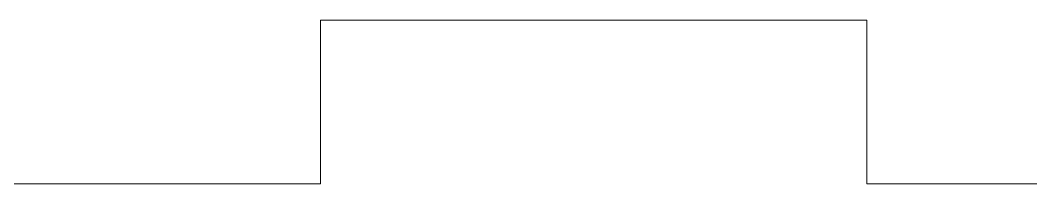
# Model space of a CAD drawing. Header units: centimetres. Extents: x -10.5 to 10.5, y -5.5 to 5.5.
# Drawn here: x -0.05 to 1.783, y -5.414 to -5.116 of the extents above; entities that cross this region are included whole.
import ezdxf

# ---------------------------------------------------------------- set-up
doc = ezdxf.new("R2010")
doc.units = ezdxf.units.CM
doc.header["$MEASUREMENT"] = 0
doc.layers.add('Laag 1', color=7, linetype='Continuous')

msp = doc.modelspace()

# ---------------------------------------------------------------- linework, layer by layer
at = {"layer": 'Laag 1', "color": 1, "lineweight": 9}
for points in [[(0.49528, -5.41352), (0.49528, -5.41352), (0.49528, -5.11636), (0.49528, -5.11636)], [(0.49528, -5.11636), (0.49528, -5.11636), (1.48585, -5.11636), (1.48585, -5.11636)], [(1.48585, -5.11636), (1.48585, -5.11636), (1.48585, -5.41352), (1.48585, -5.41352)], [(-0.49528, -5.41352), (-0.49528, -5.41352), (0.49528, -5.41352), (0.49528, -5.41352)], [(1.48585, -5.41352), (1.48585, -5.41352), (2.47642, -5.41352), (2.47642, -5.41352)]]:
    msp.add_open_spline(points, degree=3, dxfattribs=at)

doc.saveas('drawing.dxf')
